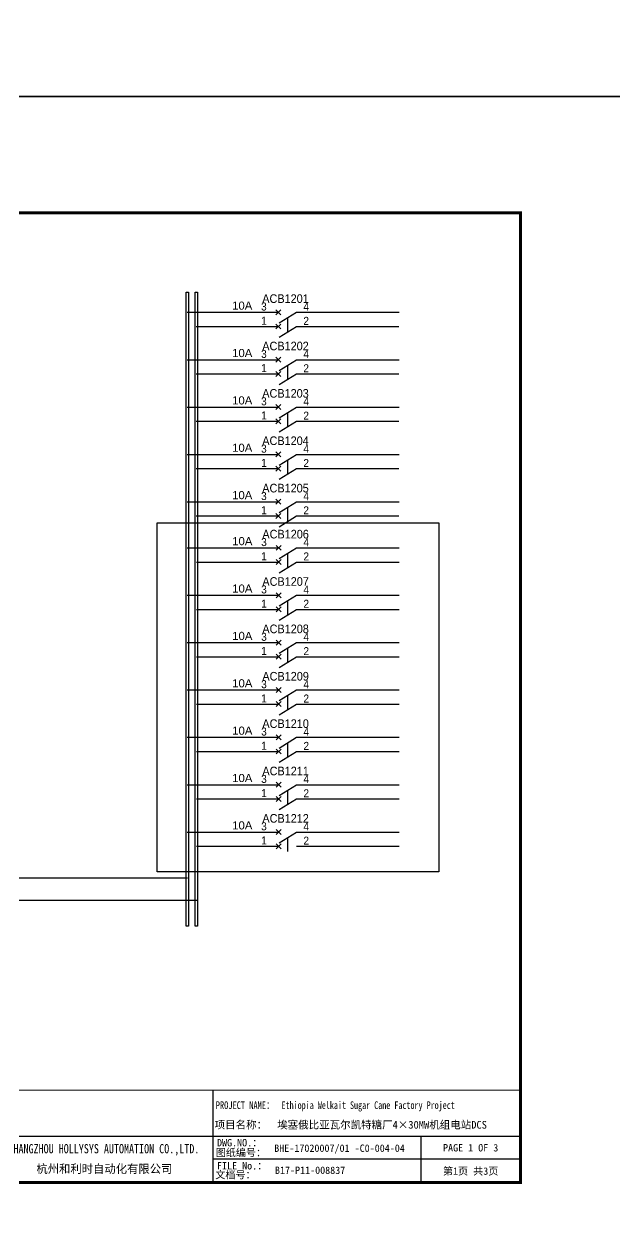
# Model space of a CAD drawing. Extents: x 79822 to 122366, y -56021 to -28815.
# Drawn here: x 94010 to 95930, y -50159 to -46249 of the extents above; entities that cross this region are included whole.
import ezdxf
from ezdxf.enums import TextEntityAlignment as Align
from ezdxf.lldxf.tags import DXFTag

# ---------------------------------------------------------------- set-up
doc = ezdxf.new("R2010")
doc.units = 0
doc.header["$LTSCALE"] = 100
doc.header["$MEASUREMENT"] = 0
for name, color, linetype in [('t', 1, 'Continuous'), ('标准图框及表格', 7, 'Continuous'), ('空气开关', 7, 'Continuous')]:
    doc.layers.add(name, color=color, linetype=linetype)
doc.styles.add('HZ', font='arial.ttf', dxfattribs={"width": 0.7})
doc.styles.get("Standard").update_dxf_attribs({"font": ''})
doc.styles.get('Standard').set_extended_font_data('SimSun')
tags = doc.linetypes.add('CENTER', pattern=[2, 1.25, -0.25, 0.25, -0.25]).pattern_tags.tags
tags[10:11] = [DXFTag(74, 4), DXFTag(75, 0), DXFTag(340, '0'), DXFTag(46, 1.0), DXFTag(50, 0.0), DXFTag(44, 0.0), DXFTag(45, 0.0)]
tags[8:9] = [DXFTag(74, 4), DXFTag(75, 0), DXFTag(340, '0'), DXFTag(46, 1.0), DXFTag(50, 0.0), DXFTag(44, 0.0), DXFTag(45, 0.0)]
tags[6:7] = [DXFTag(74, 4), DXFTag(75, 0), DXFTag(340, '0'), DXFTag(46, 1.0), DXFTag(50, 0.0), DXFTag(44, 0.0), DXFTag(45, 0.0)]
tags[4:5] = [DXFTag(74, 4), DXFTag(75, 0), DXFTag(340, '0'), DXFTag(46, 1.0), DXFTag(50, 0.0), DXFTag(44, 0.0), DXFTag(45, 0.0)]

# ---------------------------------------------------------------- blocks, each defined once
blk = doc.blocks.new('供电端子')
at = {"style": 'HZ', "width": 0.7}
blk.add_attdef('供电端子', (0, 0), '', height=17, dxfattribs=at)
blk = doc.blocks.new('图框')
at = {"layer": '标准图框及表格'}
h = blk.add_hatch(dxfattribs=at)
h.set_pattern_fill('ANSI31', color=5, scale=8.329864, style=0)
edge = h.paths.add_edge_path()
edge.add_arc((2399.3, -2998.2), 55.2, 238.1092, 291.6532)
edge.add_line((2419.6, -3049.4), (2388.5, -3070.2))
edge.add_arc((2238.9, -3078.3), 135.4, 346.3915, 374.25)
edge.add_line((2370.5, -3110.2), (2397.5, -3087.9))
edge.add_line((2391.3, -3080.3), (2396.1, -3080.9))
edge.add_spline(control_points=[(2397.5, -3087.9), (2398.4, -3087), (2400, -3085.5), (2399.9, -3081.3), (2397.4, -3081), (2396.1, -3080.9)], knot_values=[0, 0, 0, 0, 6.844331, 12.400427, 18.769243, 18.769243, 18.769243, 18.769243], weights=[1, 1, 1, 1, 1, 1], degree=3, periodic=0)
edge.add_spline(control_points=[(2388.5, -3070.3), (2387.8, -3070.9), (2386.5, -3072), (2385.5, -3073.4), (2385.1, -3074)], knot_values=[0, 0, 0, 0, 5.253674, 9.488439, 9.488439, 9.488439, 9.488439], weights=[1, 1, 1, 1, 1], degree=3, periodic=0)
edge.add_spline(control_points=[(2386.3, -3072.3), (2385.7, -3072.9), (2384.6, -3074.4), (2384.9, -3077.7), (2387.9, -3079.9), (2390.2, -3080.1), (2391.3, -3080.3)], knot_values=[10.665975, 10.665975, 10.665975, 10.665975, 18.977704, 28.894558, 41.119554, 52.646925, 52.646925, 52.646925, 52.646925], weights=[1, 1, 1, 1, 1, 1, 1], degree=3, periodic=0)
h = blk.add_hatch(dxfattribs=at)
h.set_pattern_fill('ANSI31', color=3, scale=8.329864, style=0)
edge = h.paths.add_edge_path()
edge.add_line((2402.5, -3075.8), (2407.7, -3076.4))
edge.add_spline(control_points=[(2401, -3068.8), (2400.2, -3069.6), (2398.5, -3071.2), (2398.6, -3075.4), (2401.1, -3075.6), (2402.4, -3075.8)], knot_values=[0, 0, 0, 0, 6.844331, 12.400427, 18.769243, 18.769243, 18.769243, 18.769243], weights=[1, 1, 1, 1, 1, 1], degree=3, periodic=0)
edge.add_line((2428, -3046.5), (2401, -3068.8))
edge.add_spline(control_points=[(2412.6, -3083.9), (2413, -3083.4), (2413.9, -3082.1), (2413.6, -3078.9), (2410.7, -3076.8), (2408.3, -3076.5), (2407.2, -3076.4)], knot_values=[12.654089, 12.654089, 12.654089, 12.654089, 18.977704, 28.894558, 41.119554, 52.646925, 52.646925, 52.646925, 52.646925], weights=[1, 1, 1, 1, 1, 1, 1], degree=3, periodic=0)
edge.add_line((2411.6, -3085), (2412.8, -3083.7))
edge.add_line((2410, -3086.4), (2411.6, -3085))
edge.add_line((2378.9, -3107.2), (2410, -3086.4))
edge.add_arc((2399.3, -3158.5), 55.2, 58.1092, 111.6532)
edge.add_arc((2559.6, -3078.3), 135.4, 166.3915, 194.25)
at = {"color": 7}
for p, q in [((2215.6, -2851.6), (2215.6, -3151.6)), ((3115.6, -2851.6), (3115.6, -3151.6)), ((0, -2911.6), (1340.2, -2911.6)), ((2215.6, -3001.6), (3115.6, -3001.6)), ((3115.6, -3001.6), (4115.6, -3001.6)), ((3791.8, -3001.6), (3791.8, -3151.6)), ((0, -3031.6), (1340.2, -3031.6)), ((4115.6, -3076.6), (3115.6, -3076.6))]:
    blk.add_line(p, q, dxfattribs=at)
at = {"color": 7, "const_width": 3}
blk.add_lwpolyline([(4115.6, -2851.6), (0, -2851.6)], dxfattribs=at)
at = {"layer": 't', "color": 7}
for p, q in [((31.9, -2905), (59.9, -2859.1)), ((87.8, -2905), (59.9, -2859.1)), ((31.9, -2905), (87.8, -2905)), ((31.9, -2993), (59.9, -2947.1)), ((87.8, -2993), (59.9, -2947.1)), ((31.9, -2993), (87.8, -2993))]:
    blk.add_line(p, q, dxfattribs=at)
at = {"layer": 't', "color": 7, "const_width": 9.62}
blk.add_lwpolyline([(4115.6, -3151.6), (4115.6, 0), (0, 0), (0, -3151.6)], close=True, dxfattribs=at)
at = {"layer": 't', "color": 7, "const_width": 2.4}
for points in [[(118.8, -2852.8), (118.8, -3151.6)], [(299.1, -2852.8), (299.1, -3151.6)], [(604.4, -2852.8), (604.4, -3156.4)], [(792, -2852.8), (792, -3156.4)], [(979.6, -2852.8), (979.6, -3156.4)], [(1159.9, -2852.8), (1159.9, -3156.4)], [(1340.2, -2852.8), (1340.2, -3156.4)]]:
    blk.add_lwpolyline(points, dxfattribs=at)
at = {"color": 7, "linetype": 'CENTER'}
for s, height, p in [('图纸编号：', 24, (3125.2, -3066.7)), ('杭州和利时自动化有限公司', 27, (2542.5, -3121.1)), ('文档号：', 24, (3124, -3138.7))]:
    blk.add_text(s, height=height, dxfattribs=at).set_placement(p)
at = {"color": 7, "flags": 8}
for tag, p, height in [('DWG.NAME:', (1381.6, -2910.4), 25), ('PROJECTNAME:', (3125.5, -2912.8), 24), ('PROJECTNAME：', (3339.1, -2913.1), 25), ('DWG.NO.:', (3128.2, -3030.4), 24), ('图纸编号', (3315.4, -3052.4), 24), ('FILENO.:', (3128.7, -3106.1), 24), ('文档号', (3317.7, -3124.1), 24)]:
    blk.add_attdef(tag, p, '', height=height, dxfattribs=at)
for tag, p in [('图纸名称:', (1377.8, -2965.9)), ('项目名称：', (3121.6, -2984.3)), ('项目名称：', (3325, -2984.3))]:
    blk.add_attdef(tag, text='', height=25, dxfattribs=at).set_placement(p, align=Align.BOTTOM_LEFT)
for tag, height, p in [('A', 23, (59.9, -2974.9)), ('设计时间', 23, (213.9, -2974.9)), ('RENLIU', 24, (698.2, -2950.4)), ('SHUFENWANG', 24, (885.8, -2950.4)), ('FANGHOU', 24, (1069.7, -2950.4)), ('DANDANLI', 24, (1250, -2950.4)), ('刘仁', 23, (698.2, -3002.2)), ('王姝芬', 23, (885.8, -3002.2)), ('侯方', 23, (1069.7, -3002.2)), ('李丹丹', 23, (1250, -3002.2)), ('#10STATIONONTROLCABINETCOVER', 30, (1777.9, -3017.2)), ('PAGEXOFX', 24, (3953.7, -3039.1)), ('REV.', 24, (59.4, -3063)), ('DATE', 24, (208.9, -3063)), ('DESCRIPTION', 24, (451.7, -3063)), ('PREPARED', 24, (698.2, -3063)), ('CHECKED', 24, (885.8, -3063)), ('SIGNED', 24, (1069.7, -3063)), ('APPROVED', 24, (1250, -3063)), ('图纸名称', 30, (1777.9, -3094.7)), ('第几页共几页', 24, (3953.7, -3114.1))]:
    blk.add_attdef(tag, text='', height=height, dxfattribs=at).set_placement(p, align=Align.MIDDLE)
at = {"color": 7, "width": 0.8, "flags": 8}
blk.add_attdef('HANGZHOUHOLLYSYSAUTOMATIONCO.,LTD.', text='', height=24, dxfattribs=at).set_placement((2770.1, -3045.7), align=Align.MIDDLE)
at = {"layer": 't', "color": 7}
for s, p in [('版次', (59.9, -3117.6)), ('日  期', (204.2, -3117.6)), ('描  述', (444.5, -3117.6)), ('设  计', (701.5, -3117.6)), ('审  核', (885.6, -3117.6)), ('会  签', (1065, -3117.6)), ('审  批', (1245.3, -3117.6))]:
    blk.add_text(s, height=25, dxfattribs=at).set_placement(p, align=Align.MIDDLE_CENTER)
at = {"layer": '标准图框及表格', "color": 5, "style": 'HZ'}
for s, p in [('pgqh', (2373.9, -3059.7)), ('hollilas', (2374.1, -3086))]:
    blk.add_text(s, height=5.21, dxfattribs=at).set_placement(p)
at = {"layer": '标准图框及表格', "color": 3, "style": 'HZ'}
for s, height, p in [('auto', 8.68, (2400.9, -3074.2)), ('hollysys', 4.34, (2402.5, -3099.7))]:
    blk.add_text(s, height=height, dxfattribs=at).set_placement(p)

msp = doc.modelspace()

# ---------------------------------------------------------------- linework, layer by layer
at = {"color": 43}
for p, q in [((94539.5, -47186.2), (94836.2, -47186.2)), ((94894.7, -47186.2), (95228.4, -47186.2)), ((94539.5, -47340.2), (94836.2, -47340.2)), ((94894.7, -47340.2), (95228.4, -47340.2)), ((94539.5, -47494.2), (94836.2, -47494.2)), ((94894.7, -47494.2), (95228.4, -47494.2)), ((94539.5, -47648.2), (94836.2, -47648.2)), ((94894.7, -47648.2), (95228.4, -47648.2)), ((94539.5, -47802.2), (94836.2, -47802.2)), ((94894.7, -47802.2), (95228.4, -47802.2)), ((94539.9, -47951.8), (94836.5, -47951.8)), ((94895.1, -47951.8), (95228.8, -47951.8)), ((94539.9, -48105.8), (94836.5, -48105.8)), ((94895.1, -48105.8), (95228.8, -48105.8)), ((94539.9, -48259.8), (94836.5, -48259.8)), ((94895.1, -48259.8), (95228.8, -48259.8)), ((94539.9, -48413.8), (94836.5, -48413.8)), ((94895.1, -48413.8), (95228.8, -48413.8)), ((94539.9, -48567.8), (94836.5, -48567.8)), ((94895.1, -48567.8), (95228.8, -48567.8)), ((94539.9, -48721.8), (94836.5, -48721.8)), ((94895.1, -48721.8), (95228.8, -48721.8)), ((94539.9, -48875.8), (94836.5, -48875.8)), ((94895.1, -48875.8), (95228.8, -48875.8)), ((92924.1, -49024.4), (94541.2, -49024.4))]:
    msp.add_line(p, q, dxfattribs=at)
at = {"color": 6}
for p, q in [((94844.3, -47194.3), (94828.1, -47178.1)), ((94828.1, -47194.3), (94844.3, -47178.1)), ((94838.3, -47220.9), (94894.7, -47186.2)), ((94828.1, -47240.4), (94844.3, -47224.2)), ((94844.3, -47240.4), (94828.1, -47224.2)), ((94838.3, -47267.1), (94894.7, -47232.3)), ((94844.3, -47348.3), (94828.1, -47332.1)), ((94828.1, -47348.3), (94844.3, -47332.1)), ((94838.3, -47374.9), (94894.7, -47340.2)), ((94844.3, -47394.4), (94828.1, -47378.2)), ((94828.1, -47394.4), (94844.3, -47378.2)), ((94838.3, -47421.1), (94894.7, -47386.3)), ((94828.1, -47502.3), (94844.3, -47486.1)), ((94844.3, -47502.3), (94828.1, -47486.1)), ((94838.3, -47528.9), (94894.7, -47494.2)), ((94828.1, -47548.4), (94844.3, -47532.2)), ((94844.3, -47548.4), (94828.1, -47532.2)), ((94838.3, -47575.1), (94894.7, -47540.3)), ((94844.3, -47656.3), (94828.1, -47640.1)), ((94828.1, -47656.3), (94844.3, -47640.1)), ((94838.3, -47682.9), (94894.7, -47648.2)), ((94844.3, -47702.4), (94828.1, -47686.2)), ((94828.1, -47702.4), (94844.3, -47686.2)), ((94838.3, -47729.1), (94894.7, -47694.3)), ((94828.1, -47810.3), (94844.3, -47794.1)), ((94844.3, -47810.3), (94828.1, -47794.1)), ((94838.3, -47836.9), (94894.7, -47802.2)), ((94828.1, -47856.4), (94844.3, -47840.2)), ((94844.3, -47856.4), (94828.1, -47840.2)), ((94838.3, -47883.1), (94894.7, -47848.3)), ((94844.6, -47959.9), (94828.4, -47943.7)), ((94828.4, -47959.9), (94844.6, -47943.7)), ((94838.6, -47986.6), (94895.1, -47951.8)), ((94844.6, -48006), (94828.4, -47989.8)), ((94828.4, -48006), (94844.6, -47989.8)), ((94838.6, -48032.7), (94895.1, -47997.9)), ((94844.6, -48113.9), (94828.4, -48097.7)), ((94828.4, -48113.9), (94844.6, -48097.7)), ((94838.6, -48140.6), (94895.1, -48105.8)), ((94844.6, -48160), (94828.4, -48143.8)), ((94828.4, -48160), (94844.6, -48143.8)), ((94838.6, -48186.7), (94895.1, -48151.9)), ((94828.4, -48267.9), (94844.6, -48251.7)), ((94844.6, -48267.9), (94828.4, -48251.7)), ((94838.6, -48294.6), (94895.1, -48259.8)), ((94828.4, -48314), (94844.6, -48297.8)), ((94844.6, -48314), (94828.4, -48297.8)), ((94838.6, -48340.7), (94895.1, -48305.9)), ((94844.6, -48421.9), (94828.4, -48405.7)), ((94828.4, -48421.9), (94844.6, -48405.7)), ((94838.6, -48448.6), (94895.1, -48413.8)), ((94844.6, -48468), (94828.4, -48451.8)), ((94828.4, -48468), (94844.6, -48451.8)), ((94838.6, -48494.7), (94895.1, -48459.9)), ((94844.6, -48575.9), (94828.4, -48559.7)), ((94828.4, -48575.9), (94844.6, -48559.7)), ((94844.6, -48622), (94828.4, -48605.8)), ((94828.4, -48622), (94844.6, -48605.8)), ((94838.6, -48602.6), (94895.1, -48567.8)), ((94838.6, -48648.7), (94895.1, -48613.9)), ((94844.6, -48729.9), (94828.4, -48713.7)), ((94828.4, -48729.9), (94844.6, -48713.7)), ((94838.6, -48756.6), (94895.1, -48721.8)), ((94844.6, -48776), (94828.4, -48759.8)), ((94828.4, -48776), (94844.6, -48759.8)), ((94838.6, -48802.7), (94895.1, -48767.9)), ((94828.4, -48883.9), (94844.6, -48867.7)), ((94844.6, -48883.9), (94828.4, -48867.7)), ((94838.6, -48910.6), (94895.1, -48875.8)), ((94828.4, -48930), (94844.6, -48913.8)), ((94844.6, -48930), (94828.4, -48913.8))]:
    msp.add_line(p, q, dxfattribs=at)
at = {"color": 5}
for p, q in [((94569.2, -47232.3), (94836.2, -47232.3)), ((94894.7, -47232.3), (95227.8, -47232.3)), ((94569.2, -47386.3), (94836.2, -47386.3)), ((94894.7, -47386.3), (95227.8, -47386.3)), ((94569.2, -47540.3), (94836.2, -47540.3)), ((94894.7, -47540.3), (95227.8, -47540.3)), ((94569.2, -47694.3), (94836.2, -47694.3)), ((94894.7, -47694.3), (95227.8, -47694.3)), ((94569.2, -47848.3), (94836.2, -47848.3)), ((94894.7, -47848.3), (95227.8, -47848.3)), ((94569.6, -47997.9), (94836.5, -47997.9)), ((94895.1, -47997.9), (95228.2, -47997.9)), ((94569.6, -48151.9), (94836.5, -48151.9)), ((94895.1, -48151.9), (95228.2, -48151.9)), ((94569.6, -48305.9), (94836.5, -48305.9)), ((94895.1, -48305.9), (95228.2, -48305.9)), ((94569.6, -48459.9), (94836.5, -48459.9)), ((94895.1, -48459.9), (95228.2, -48459.9)), ((94569.6, -48613.9), (94836.5, -48613.9)), ((94895.1, -48613.9), (95228.2, -48613.9)), ((94569.6, -48767.9), (94836.5, -48767.9)), ((94895.1, -48767.9), (95228.2, -48767.9)), ((94569.6, -48921.9), (94836.5, -48921.9)), ((94895.1, -48921.9), (95228.2, -48921.9)), ((92879.6, -49097.1), (94570.9, -49097.1))]:
    msp.add_line(p, q, dxfattribs=at)
at = {"color": 1}
for points in [[(80424, -41902.7), (120415.7, -41902.7), (120415.7, -46484.7), (80424, -46484.7)], [(80424, -46484.7), (120403.6, -46484.7), (120403.6, -56021.4), (80424, -56021.4)], [(94442.4, -47870.5), (95357.3, -47870.5), (95357.3, -49004.7), (94442.4, -49004.7)]]:
    msp.add_lwpolyline(points, close=True, dxfattribs=at)
at = {"color": 43}
msp.add_lwpolyline([(94544.2, -47120.4), (94544.2, -49182.2), (94536.4, -49182.2), (94536.4, -47120.4)], close=True, dxfattribs=at)
at = {"color": 5}
msp.add_lwpolyline([(94573.4, -47120.4), (94573.4, -49182.2), (94565.6, -49182.2), (94565.6, -47120.4)], close=True, dxfattribs=at)
at = {"layer": '空气开关', "color": 6}
for p, q in [((94866.5, -47249.7), (94866.5, -47203.6)), ((94866.5, -47403.7), (94866.5, -47357.6)), ((94866.5, -47557.7), (94866.5, -47511.6)), ((94866.5, -47711.7), (94866.5, -47665.6)), ((94866.5, -47865.7), (94866.5, -47819.6)), ((94866.9, -48015.3), (94866.9, -47969.2)), ((94866.9, -48169.3), (94866.9, -48123.2)), ((94866.9, -48323.3), (94866.9, -48277.2)), ((94866.9, -48477.3), (94866.9, -48431.2)), ((94866.9, -48631.3), (94866.9, -48585.2)), ((94866.9, -48785.3), (94866.9, -48739.2)), ((94866.9, -48939.3), (94866.9, -48893.2))]:
    msp.add_line(p, q, dxfattribs=at)

# ---------------------------------------------------------------- block references
at = {"color": 1}
ref = msp.add_blockref('图框', (91507.1, -46863.1), dxfattribs=at)
ref.add_attrib('第几页共几页', '第1页 共3页', dxfattribs={"color": 7, "height": 24, "flags": 8}).set_placement((95460.8, -49977.1), align=Align.MIDDLE)
ref.add_attrib('图纸编号', 'BHE-17020007/01 -C0-004-04', (94822.5, -49915.5), dxfattribs={"color": 7, "height": 24, "flags": 8})
ref.add_attrib('文档号', 'B17-P11-008837', (94824.8, -49987.2), dxfattribs={"color": 7, "height": 24, "flags": 8})
ref.add_attrib('图纸名称', '1# & 2# 锅炉DCS电源柜接线图', dxfattribs={"color": 7, "height": 30, "flags": 8}).set_placement((93285, -49957.7), align=Align.MIDDLE)
ref.add_attrib('刘仁', '史丽红', dxfattribs={"color": 7, "height": 23, "flags": 8}).set_placement((92205.3, -49865.2), align=Align.MIDDLE)
ref.add_attrib('王姝芬', '潘丽君', dxfattribs={"color": 7, "height": 23, "flags": 8}).set_placement((92392.9, -49865.2), align=Align.MIDDLE)
ref.add_attrib('侯方', '张洁', dxfattribs={"color": 7, "height": 23, "flags": 8}).set_placement((92576.8, -49865.2), align=Align.MIDDLE)
ref.add_attrib('李丹丹', '王晓磊', dxfattribs={"color": 7, "height": 23, "flags": 8}).set_placement((92757.1, -49865.2), align=Align.MIDDLE)
ref.add_attrib('设计时间', '17.03.13', dxfattribs={"color": 7, "height": 23, "flags": 8}).set_placement((91721, -49837.9), align=Align.MIDDLE)
ref.add_attrib('A', 'B', dxfattribs={"color": 7, "height": 23, "flags": 8}).set_placement((91567, -49837.9), align=Align.MIDDLE)
ref.add_attrib('REV.', 'REV.', dxfattribs={"color": 7, "height": 24, "flags": 8}).set_placement((91566.5, -49926.1), align=Align.MIDDLE)
ref.add_attrib('DATE', 'DATE', dxfattribs={"color": 7, "height": 24, "flags": 8}).set_placement((91716, -49926.1), align=Align.MIDDLE)
ref.add_attrib('DESCRIBE', 'DESCRIPTION', dxfattribs={"color": 7, "height": 24, "flags": 8}).set_placement((91958.8, -49926.1), align=Align.MIDDLE)
ref.add_attrib('PREPARE', 'PREPARED', dxfattribs={"color": 7, "height": 24, "flags": 8}).set_placement((92205.3, -49926.1), align=Align.MIDDLE)
ref.add_attrib('VERIFY', 'CHECKED', dxfattribs={"color": 7, "height": 24, "flags": 8}).set_placement((92392.9, -49926.1), align=Align.MIDDLE)
ref.add_attrib('SIGN', 'SIGNED', dxfattribs={"color": 7, "height": 24, "flags": 8}).set_placement((92576.8, -49926.1), align=Align.MIDDLE)
ref.add_attrib('APPROVER', 'APPROVED', dxfattribs={"color": 7, "height": 24, "flags": 8}).set_placement((92757.1, -49926.1), align=Align.MIDDLE)
ref.add_attrib('RENLIU', 'Lihong Shi', dxfattribs={"color": 7, "height": 24, "flags": 8}).set_placement((92205.3, -49813.4), align=Align.MIDDLE)
ref.add_attrib('SHUFENWANG', 'Lijun Pan', dxfattribs={"color": 7, "height": 24, "width": 0.9, "flags": 8}).set_placement((92392.9, -49813.4), align=Align.MIDDLE)
ref.add_attrib('FANGHOU', 'Jie  Zhang', dxfattribs={"color": 7, "height": 24, "flags": 8}).set_placement((92576.8, -49813.4), align=Align.MIDDLE)
ref.add_attrib('DANDANLI', 'Xiaolei Wang', dxfattribs={"color": 7, "height": 24, "flags": 8}).set_placement((92757.1, -49813.4), align=Align.MIDDLE)
ref.add_attrib('DWG.NAME:', 'DWG.NAME:', (92888.7, -49773.4), dxfattribs={"color": 7, "height": 25, "flags": 8})
ref.add_attrib('#10STATIONONTROLCABINETCOVER', '1# & 2#  BOILER DCS POWER DISTRIBUTION CABINET WIRING DIAGRAM', dxfattribs={"color": 7, "height": 24, "width": 0.8, "flags": 8}).set_placement((93285, -49880.2), align=Align.MIDDLE)
ref.add_attrib('图纸名称:', '图纸名称:', dxfattribs={"color": 7, "height": 25, "flags": 8}).set_placement((92884.9, -49829), align=Align.BOTTOM_LEFT)
ref.add_attrib('HANGZHOUHOLLYSYSAUTOMATIONCO.,LTD', 'HANGZHOU HOLLYSYS AUTOMATION CO.,LTD.', dxfattribs={"color": 7, "height": 30, "width": 0.8, "flags": 8}).set_placement((94277.2, -49908.8), align=Align.MIDDLE)
ref.add_attrib('PROJECTNAME：', 'PROJECT NAME：', (94632.5, -49776.2), dxfattribs={"color": 7, "height": 25, "width": 0.8, "flags": 8})
ref.add_attrib('项目名称：', '项目名称：', dxfattribs={"color": 7, "height": 25, "flags": 8}).set_placement((94628.7, -49847.4), align=Align.BOTTOM_LEFT)
ref.add_attrib('PROJECTNAME：', 'Ethiopia Welkait Sugar Cane Factory Project', (94846.2, -49776.2), dxfattribs={"color": 7, "height": 25, "width": 0.7, "flags": 8})
ref.add_attrib('项目名称：', '埃塞俄比亚瓦尔凯特糖厂4×30MW机组电站DCS', dxfattribs={"color": 7, "height": 25, "flags": 8}).set_placement((94832.1, -49847.4), align=Align.BOTTOM_LEFT)
ref.add_attrib('PAGEXOFX', 'PAGE 1 OF 3', dxfattribs={"color": 7, "height": 24, "flags": 8}).set_placement((95460.8, -49902.1), align=Align.MIDDLE)
ref.add_attrib('DWG.NO.：', 'DWG.NO.：', (94636.5, -49897.6), dxfattribs={"color": 7, "height": 24, "flags": 8})
ref.add_attrib('FILENO.：', 'FILE No.：', (94636.5, -49972.6), dxfattribs={"color": 7, "height": 24, "flags": 8})
ref = msp.add_blockref('供电端子', (94718.4, -47177.7), dxfattribs=dict(xscale=0.9349999999976717, yscale=0.9349999999976717))
ref.add_attrib('供电端子', '10A', dxfattribs={"height": 26.4, "style": 'HZ'}).set_placement((94718.4, -47177.7), align=Align.CENTER)
ref = msp.add_blockref('供电端子', (94859.2, -47155.7), dxfattribs=dict(xscale=0.9349999999976717, yscale=0.9349999999976717))
ref.add_attrib('供电端子', 'ACB1201', dxfattribs={"height": 28.05, "style": 'HZ', "width": 0.9}).set_placement((94859.2, -47155.7), align=Align.CENTER)
ref = msp.add_blockref('供电端子', (94718.4, -47331.7), dxfattribs=dict(xscale=0.9349999999976717, yscale=0.9349999999976717))
ref.add_attrib('供电端子', '10A', dxfattribs={"height": 26.4, "style": 'HZ'}).set_placement((94718.4, -47331.7), align=Align.CENTER)
ref = msp.add_blockref('供电端子', (94859.2, -47309.7), dxfattribs=dict(xscale=0.9349999999976717, yscale=0.9349999999976717))
ref.add_attrib('供电端子', 'ACB1202', dxfattribs={"height": 28.05, "style": 'HZ', "width": 0.9}).set_placement((94859.2, -47309.7), align=Align.CENTER)
ref = msp.add_blockref('供电端子', (94718.4, -47485.7), dxfattribs=dict(xscale=0.9349999999976717, yscale=0.9349999999976717))
ref.add_attrib('供电端子', '10A', dxfattribs={"height": 26.4, "style": 'HZ'}).set_placement((94718.4, -47485.7), align=Align.CENTER)
ref = msp.add_blockref('供电端子', (94859.2, -47463.7), dxfattribs=dict(xscale=0.9349999999976717, yscale=0.9349999999976717))
ref.add_attrib('供电端子', 'ACB1203', dxfattribs={"height": 28.05, "style": 'HZ', "width": 0.9}).set_placement((94859.2, -47463.7), align=Align.CENTER)
ref = msp.add_blockref('供电端子', (94859.2, -47617.7), dxfattribs=dict(xscale=0.9349999999976717, yscale=0.9349999999976717))
ref.add_attrib('供电端子', 'ACB1204', dxfattribs={"height": 28.05, "style": 'HZ', "width": 0.9}).set_placement((94859.2, -47617.7), align=Align.CENTER)
ref = msp.add_blockref('供电端子', (94718.4, -47639.7), dxfattribs=dict(xscale=0.9349999999976717, yscale=0.9349999999976717))
ref.add_attrib('供电端子', '10A', dxfattribs={"height": 26.4, "style": 'HZ'}).set_placement((94718.4, -47639.7), align=Align.CENTER)
ref = msp.add_blockref('供电端子', (94859.2, -47771.7), dxfattribs=dict(xscale=0.9349999999976717, yscale=0.9349999999976717))
ref.add_attrib('供电端子', 'ACB1205', dxfattribs={"height": 28.05, "style": 'HZ', "width": 0.9}).set_placement((94859.2, -47771.7), align=Align.CENTER)
ref = msp.add_blockref('供电端子', (94718.4, -47793.7), dxfattribs=dict(xscale=0.9349999999976717, yscale=0.9349999999976717))
ref.add_attrib('供电端子', '10A', dxfattribs={"height": 26.4, "style": 'HZ'}).set_placement((94718.4, -47793.7), align=Align.CENTER)
ref = msp.add_blockref('供电端子', (94859.5, -47921.3), dxfattribs=dict(xscale=0.9349999999976717, yscale=0.9349999999976717))
ref.add_attrib('供电端子', 'ACB1206', dxfattribs={"height": 28.05, "style": 'HZ', "width": 0.9}).set_placement((94859.5, -47921.3), align=Align.CENTER)
ref = msp.add_blockref('供电端子', (94718.7, -47943.3), dxfattribs=dict(xscale=0.9349999999976717, yscale=0.9349999999976717))
ref.add_attrib('供电端子', '10A', dxfattribs={"height": 26.4, "style": 'HZ'}).set_placement((94718.7, -47943.3), align=Align.CENTER)
ref = msp.add_blockref('供电端子', (94859.5, -48075.3), dxfattribs=dict(xscale=0.9349999999976717, yscale=0.9349999999976717))
ref.add_attrib('供电端子', 'ACB1207', dxfattribs={"height": 28.05, "style": 'HZ', "width": 0.9}).set_placement((94859.5, -48075.3), align=Align.CENTER)
ref = msp.add_blockref('供电端子', (94718.7, -48097.3), dxfattribs=dict(xscale=0.9349999999976717, yscale=0.9349999999976717))
ref.add_attrib('供电端子', '10A', dxfattribs={"height": 26.4, "style": 'HZ'}).set_placement((94718.7, -48097.3), align=Align.CENTER)
ref = msp.add_blockref('供电端子', (94859.5, -48229.3), dxfattribs=dict(xscale=0.9349999999976717, yscale=0.9349999999976717))
ref.add_attrib('供电端子', 'ACB1208', dxfattribs={"height": 28.05, "style": 'HZ', "width": 0.9}).set_placement((94859.5, -48229.3), align=Align.CENTER)
ref = msp.add_blockref('供电端子', (94718.7, -48251.3), dxfattribs=dict(xscale=0.9349999999976717, yscale=0.9349999999976717))
ref.add_attrib('供电端子', '10A', dxfattribs={"height": 26.4, "style": 'HZ'}).set_placement((94718.7, -48251.3), align=Align.CENTER)
ref = msp.add_blockref('供电端子', (94859.5, -48383.3), dxfattribs=dict(xscale=0.9349999999976717, yscale=0.9349999999976717))
ref.add_attrib('供电端子', 'ACB1209', dxfattribs={"height": 28.05, "style": 'HZ', "width": 0.9}).set_placement((94859.5, -48383.3), align=Align.CENTER)
ref = msp.add_blockref('供电端子', (94718.7, -48405.3), dxfattribs=dict(xscale=0.9349999999976717, yscale=0.9349999999976717))
ref.add_attrib('供电端子', '10A', dxfattribs={"height": 26.4, "style": 'HZ'}).set_placement((94718.7, -48405.3), align=Align.CENTER)
ref = msp.add_blockref('供电端子', (94859.5, -48537.3), dxfattribs=dict(xscale=0.9349999999976717, yscale=0.9349999999976717))
ref.add_attrib('供电端子', 'ACB1210', dxfattribs={"height": 28.05, "style": 'HZ', "width": 0.9}).set_placement((94859.5, -48537.3), align=Align.CENTER)
ref = msp.add_blockref('供电端子', (94718.7, -48559.3), dxfattribs=dict(xscale=0.9349999999976717, yscale=0.9349999999976717))
ref.add_attrib('供电端子', '10A', dxfattribs={"height": 26.4, "style": 'HZ'}).set_placement((94718.7, -48559.3), align=Align.CENTER)
ref = msp.add_blockref('供电端子', (94859.5, -48691.3), dxfattribs=dict(xscale=0.9349999999976717, yscale=0.9349999999976717))
ref.add_attrib('供电端子', 'ACB1211', dxfattribs={"height": 28.05, "style": 'HZ', "width": 0.9}).set_placement((94859.5, -48691.3), align=Align.CENTER)
ref = msp.add_blockref('供电端子', (94718.7, -48713.3), dxfattribs=dict(xscale=0.9349999999976717, yscale=0.9349999999976717))
ref.add_attrib('供电端子', '10A', dxfattribs={"height": 26.4, "style": 'HZ'}).set_placement((94718.7, -48713.3), align=Align.CENTER)
ref = msp.add_blockref('供电端子', (94718.7, -48867.3), dxfattribs=dict(xscale=0.9349999999976717, yscale=0.9349999999976717))
ref.add_attrib('供电端子', '10A', dxfattribs={"height": 26.4, "style": 'HZ'}).set_placement((94718.7, -48867.3), align=Align.CENTER)
ref = msp.add_blockref('供电端子', (94859.5, -48845.3), dxfattribs=dict(xscale=0.9349999999976717, yscale=0.9349999999976717))
ref.add_attrib('供电端子', 'ACB1212', dxfattribs={"height": 28.05, "style": 'HZ', "width": 0.9}).set_placement((94859.5, -48845.3), align=Align.CENTER)

# ---------------------------------------------------------------- texts
at = {"layer": '空气开关', "style": 'HZ', "width": 0.9}
for s, p in [('3', (94779.8, -47180.5)), ('4', (94917.2, -47180.9)), ('1', (94779.8, -47226.6)), ('2', (94917.2, -47227)), ('3', (94779.8, -47334.5)), ('4', (94917.2, -47334.9)), ('1', (94779.8, -47380.6)), ('2', (94917.2, -47381)), ('3', (94779.8, -47488.5)), ('4', (94917.2, -47488.9)), ('1', (94779.8, -47534.6)), ('2', (94917.2, -47535)), ('3', (94779.8, -47642.5)), ('4', (94917.2, -47642.9)), ('1', (94779.8, -47688.6)), ('2', (94917.2, -47689)), ('3', (94779.8, -47796.5)), ('4', (94917.2, -47796.9)), ('1', (94779.8, -47842.6)), ('2', (94917.2, -47843)), ('3', (94780.1, -47946.1)), ('4', (94917.5, -47946.6)), ('1', (94780.1, -47992.2)), ('2', (94917.5, -47992.7)), ('3', (94780.1, -48100.1)), ('4', (94917.5, -48100.6)), ('1', (94780.1, -48146.2)), ('2', (94917.5, -48146.7)), ('3', (94780.1, -48254.1)), ('4', (94917.5, -48254.6)), ('1', (94780.1, -48300.2)), ('2', (94917.5, -48300.7)), ('3', (94780.1, -48408.1)), ('4', (94917.5, -48408.6)), ('1', (94780.1, -48454.2)), ('2', (94917.5, -48454.7)), ('3', (94780.1, -48562.1)), ('4', (94917.5, -48562.6)), ('1', (94780.1, -48608.2)), ('2', (94917.5, -48608.7)), ('3', (94780.1, -48716.1)), ('4', (94917.5, -48716.6)), ('1', (94780.1, -48762.2)), ('2', (94917.5, -48762.7)), ('3', (94780.1, -48870.1)), ('4', (94917.5, -48870.6)), ('1', (94780.1, -48916.2)), ('2', (94917.5, -48916.7))]:
    msp.add_text(s, height=26, dxfattribs=at).set_placement(p)

doc.saveas('drawing.dxf')
